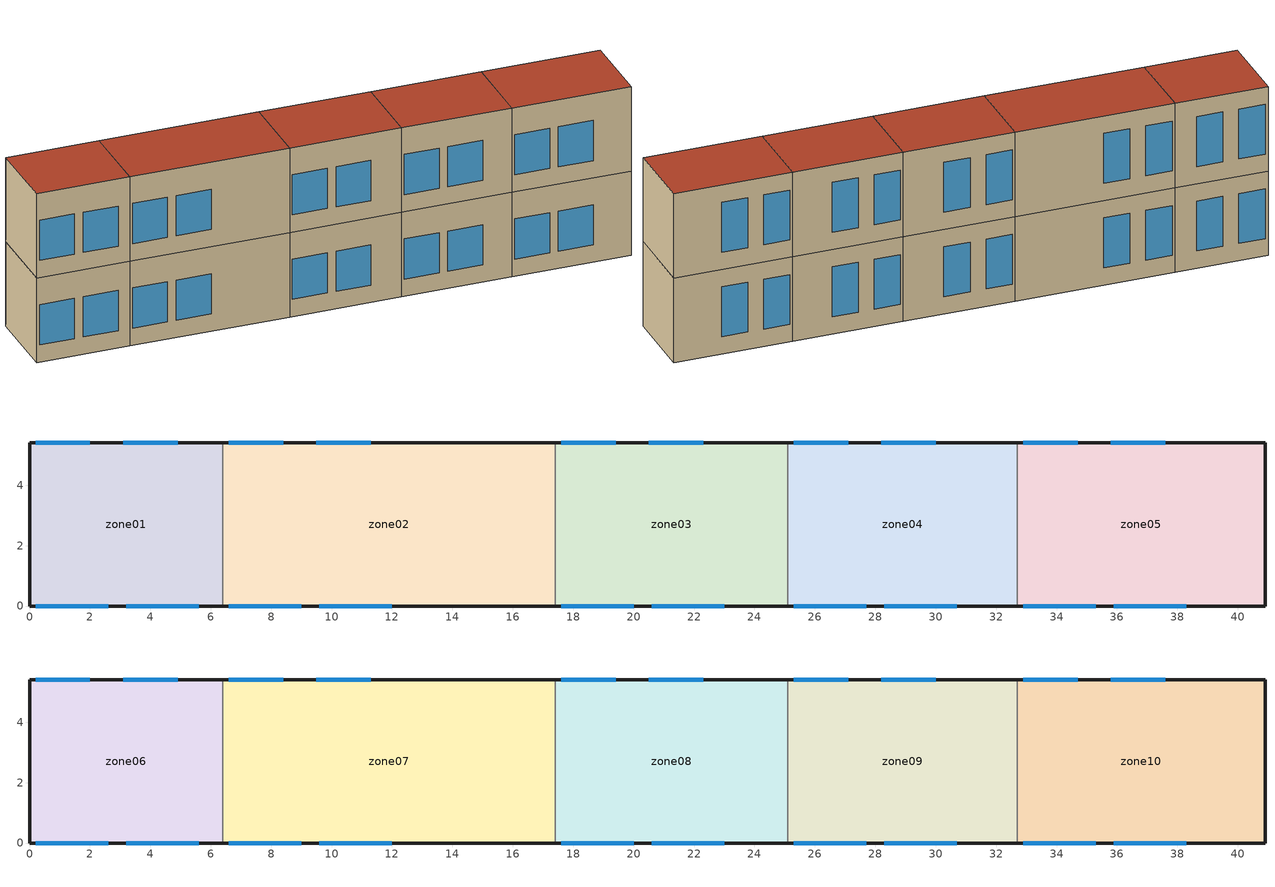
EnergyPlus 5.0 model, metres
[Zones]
zone01
 floor ground (GROUND_FLOOR): 6.4,5.4 6.4,0 0,0 0,5.4 z0
 wall outside (EXT_WALL): 6.4,5.4 0,5.4 0,0 6.4,0 z0:6.1
 wall to zone02 (ADJ_WALL): 6.4,0 6.4,5.4 z0:6.1
 window (EXT_WINDOW1): 0.2,0 2.6,0 / 3.2,0 5.6,0 z1.25:4.15; 2,5.4 0.2,5.4 / 4.9,5.4 3.1,5.4 z1.25:4.85
 ceiling to zone06 (ADJ_CEILING): 0,5.4 0,0 6.4,0 6.4,5.4 z6.1
zone02
 floor ground (GROUND_FLOOR): 17.4,5.4 17.4,0 6.4,0 6.4,5.4 z0
 wall outside (EXT_WALL): 17.4,5.4 6.4,5.4 / 6.4,0 17.4,0 z0:6.1
 wall to zone03 (ADJ_WALL): 17.4,0 17.4,5.4 z0:6.1
 wall to zone01 (ADJ_WALL): 6.4,5.4 6.4,0 z0:6.1
 window (EXT_WINDOW1): 6.6,0 9,0 / 9.6,0 12,0 z1.25:4.15; 8.4,5.4 6.6,5.4 / 11.3,5.4 9.5,5.4 z1.25:4.85
 ceiling to zone07 (ADJ_CEILING): 6.4,5.4 6.4,0 17.4,0 17.4,5.4 z6.1
zone03
 floor ground (GROUND_FLOOR): 25.1,5.4 25.1,0 17.4,0 17.4,5.4 z0
 wall outside (EXT_WALL): 25.1,5.4 17.4,5.4 / 17.4,0 25.1,0 z0:6.1
 wall to zone04 (ADJ_WALL): 25.1,0 25.1,5.4 z0:6.1
 wall to zone02 (ADJ_WALL): 17.4,5.4 17.4,0 z0:6.1
 window (EXT_WINDOW1): 17.6,0 20,0 / 20.6,0 23,0 z1.25:4.15; 19.4,5.4 17.6,5.4 / 22.3,5.4 20.5,5.4 z1.25:4.85
 ceiling to zone08 (ADJ_CEILING): 17.4,5.4 17.4,0 25.1,0 25.1,5.4 z6.1
zone04
 floor ground (GROUND_FLOOR): 32.7,5.4 32.7,0 25.1,0 25.1,5.4 z0
 wall outside (EXT_WALL): 32.7,5.4 25.1,5.4 / 25.1,0 32.7,0 z0:6.1
 wall to zone05 (ADJ_WALL): 32.7,0 32.7,5.4 z0:6.1
 wall to zone03 (ADJ_WALL): 25.1,5.4 25.1,0 z0:6.1
 window (EXT_WINDOW1): 25.3,0 27.7,0 / 28.3,0 30.7,0 z1.25:4.15; 27.1,5.4 25.3,5.4 / 30,5.4 28.2,5.4 z1.25:4.85
 ceiling to zone09 (ADJ_CEILING): 25.1,5.4 25.1,0 32.7,0 32.7,5.4 z6.1
zone05
 floor ground (GROUND_FLOOR): 40.9,5.4 40.9,0 32.7,0 32.7,5.4 z0
 wall outside (EXT_WALL): 32.7,0 40.9,0 40.9,5.4 32.7,5.4 z0:6.1
 wall to zone04 (ADJ_WALL): 32.7,5.4 32.7,0 z0:6.1
 window (EXT_WINDOW1): 32.9,0 35.3,0 / 35.9,0 38.3,0 z1.25:4.15; 34.7,5.4 32.9,5.4 / 37.6,5.4 35.8,5.4 z1.25:4.85
 ceiling to zone10 (ADJ_CEILING): 32.7,5.4 32.7,0 40.9,0 40.9,5.4 z6.1
zone06
 floor to zone01 (ADJ_CEILING): 6.4,5.4 6.4,0 0,0 0,5.4 z6.1
 wall outside (EXT_WALL): 6.4,5.4 0,5.4 0,0 6.4,0 z6.1:12.2
 wall to zone07 (ADJ_WALL): 6.4,0 6.4,5.4 z6.1:12.2
 window (EXT_WINDOW1): 0.2,0 2.6,0 / 3.2,0 5.6,0 z7.35:10.25; 2,5.4 0.2,5.4 / 4.9,5.4 3.1,5.4 z7.35:10.95
 roof outside (EXT_ROOF): 0,5.4 0,0 6.4,0 6.4,5.4 z12.2
zone07
 floor to zone02 (ADJ_CEILING): 17.4,5.4 17.4,0 6.4,0 6.4,5.4 z6.1
 wall outside (EXT_WALL): 17.4,5.4 6.4,5.4 / 6.4,0 17.4,0 z6.1:12.2
 wall to zone08 (ADJ_WALL): 17.4,0 17.4,5.4 z6.1:12.2
 wall to zone06 (ADJ_WALL): 6.4,5.4 6.4,0 z6.1:12.2
 window (EXT_WINDOW1): 6.6,0 9,0 / 9.6,0 12,0 z7.35:10.25; 8.4,5.4 6.6,5.4 / 11.3,5.4 9.5,5.4 z7.35:10.95
 roof outside (EXT_ROOF): 6.4,5.4 6.4,0 17.4,0 17.4,5.4 z12.2
zone08
 floor to zone03 (ADJ_CEILING): 25.1,5.4 25.1,0 17.4,0 17.4,5.4 z6.1
 wall outside (EXT_WALL): 25.1,5.4 17.4,5.4 / 17.4,0 25.1,0 z6.1:12.2
 wall to zone09 (ADJ_WALL): 25.1,0 25.1,5.4 z6.1:12.2
 wall to zone07 (ADJ_WALL): 17.4,5.4 17.4,0 z6.1:12.2
 window (EXT_WINDOW1): 17.6,0 20,0 / 20.6,0 23,0 z7.35:10.25; 19.4,5.4 17.6,5.4 / 22.3,5.4 20.5,5.4 z7.35:10.95
 roof outside (EXT_ROOF): 17.4,5.4 17.4,0 25.1,0 25.1,5.4 z12.2
zone09
 floor to zone04 (ADJ_CEILING): 32.7,5.4 32.7,0 25.1,0 25.1,5.4 z6.1
 wall outside (EXT_WALL): 32.7,5.4 25.1,5.4 / 25.1,0 32.7,0 z6.1:12.2
 wall to zone10 (ADJ_WALL): 32.7,0 32.7,5.4 z6.1:12.2
 wall to zone08 (ADJ_WALL): 25.1,5.4 25.1,0 z6.1:12.2
 window (EXT_WINDOW1): 25.3,0 27.7,0 / 28.3,0 30.7,0 z7.35:10.25; 27.1,5.4 25.3,5.4 / 30,5.4 28.2,5.4 z7.35:10.95
 roof outside (EXT_ROOF): 25.1,5.4 25.1,0 32.7,0 32.7,5.4 z12.2
zone10
 floor to zone05 (ADJ_CEILING): 40.9,5.4 40.9,0 32.7,0 32.7,5.4 z6.1
 wall outside (EXT_WALL): 32.7,0 40.9,0 40.9,5.4 32.7,5.4 z6.1:12.2
 wall to zone09 (ADJ_WALL): 32.7,5.4 32.7,0 z6.1:12.2
 window (EXT_WINDOW1): 32.9,0 35.3,0 / 35.9,0 38.3,0 z7.35:10.25; 34.7,5.4 32.9,5.4 / 37.6,5.4 35.8,5.4 z7.35:10.95
 roof outside (EXT_ROOF): 32.7,5.4 32.7,0 40.9,0 40.9,5.4 z12.2
[Building]
TRNSYS18: North Axis {deg}=0; Terrain=City; Loads Convergence Tolerance Value=0; Temperature Convergence Tolerance Value {deltaC}=0; Solar Distribution=FullInteriorAndExterior; Maximum Number of Warmup Days=0
[Site:Location]
not used: Latitude {deg}=0; Longitude {deg}=0; Time Zone {hr}=0; Elevation {m}=0
[Construction]
GROUND_FLOOR; EXT_WALL; EXT_ROOF; ADJ_WALL; ADJ_CEILING; EXT_WINDOW1: 
[WindowProperty:ShadingControl]
ESHADE=0; ISHADE=INPUT 1*MAX_ISHADE : SHADECNTRL=ISHADE_INTERNAL
[SurfaceProperty:OtherSideCoefficients]
BOUNDARY=IDENTICAL; BOUNDARY=INPUT 1*TBOUNDARY; BOUNDARY=INPUT 1*TBOUNDARY_2; BOUNDARY=INPUT 1*TBOUNDARY_3; BOUNDARY=INPUT 1*TGROUND; BOUNDARY=20; BOUNDARY=15
[Zone] Multiplier=1
zone01; zone02; zone03; zone04; zone05; zone06; zone07; zone08; zone09; zone10
